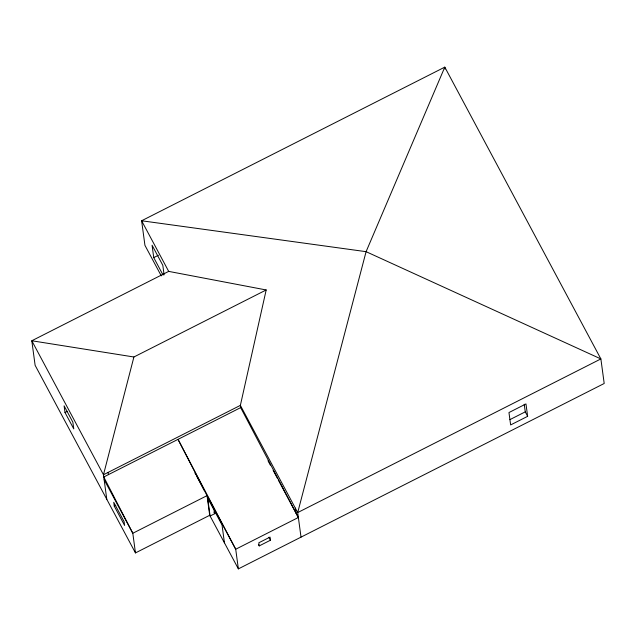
<?xml version="1.0" encoding="UTF-8"?>
<svg xmlns="http://www.w3.org/2000/svg" width="636" height="636" viewBox="0 0 636 636"><rect width="100%" height="100%" fill="white"/><g stroke="black" fill="none" stroke-linecap="round" stroke-linejoin="round"><path stroke-width="0.95" d="M135.46 552.915L132.805 533.262L207.05 495.635L235.718 549.234L178.024 439.365L207.05 495.635L209.705 515.287L135.46 552.915L35.123 365.318L31.8 340.761L168.691 271.389L266.182 289.96L240.368 405.378L240.67 407.612L298.364 517.489L235.718 549.234L238.373 568.878L604.2 383.484L600.877 358.927L444.795 67.122L141.621 220.764L144.936 245.321L161.274 275.873M266.182 289.96L133.91 356.995L103.469 474.758L106.792 499.316M163.086 275.086L153.737 257.604L158.38 255.259M65.007 412.518L64.101 405.824L72.862 422.201L73.768 428.895L65.007 412.518L67.329 411.341M240.67 407.612L103.771 476.992L132.805 533.262L104.137 479.671M114.249 506.089L113.741 502.297L124.092 521.647L124.608 525.447L114.249 506.089L115.8 505.31M214.237 509.913L214.745 513.673L210.103 516.027L207.694 498.171L222.028 524.97L224.436 542.826M259.234 545.903L270.451 540.218L270.03 537.094L258.812 542.778L259.234 545.903L258.439 544.416M509.945 419.609L525.264 411.85L524.231 404.226M527.649 416.318L510.636 424.935L508.959 412.549L525.972 403.924L527.649 416.318L525.264 411.85M133.91 356.995L31.8 340.761L103.469 474.758L240.368 405.378L297.704 512.576L301.019 537.134M168.691 271.389L141.621 220.764L366.09 251.673L600.877 358.927L297.704 512.576L366.09 251.673L444.795 67.122L445.065 69.086M268.034 460.782L270.364 465.139M273.162 470.362L277.352 478.2M278.282 479.942L298.364 517.489M268.861 537.245L270.451 540.218M194.982 473.073L195.904 474.798M196.826 476.515L204.204 490.308M213.807 511.924L214.745 513.673M209.705 515.287L238.373 568.878M295.311 508.108L295.978 513.021M164.104 274.847L162.816 265.315L152.068 245.218L153.737 257.604M108.112 472.405L108.414 474.639"/></g></svg>
